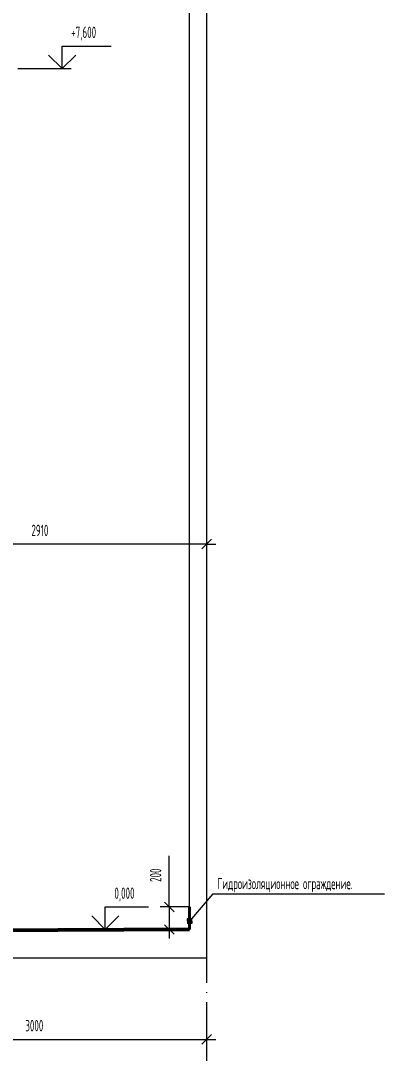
# Model space of a CAD drawing. Header units: millimetres. Extents: x -2281 to 5887, y 0 to 4166.
# Drawn here: x 3798.2 to 3878.5, y 155.8 to 383.8 of the extents above; entities that cross this region are included whole.
import ezdxf

# ---------------------------------------------------------------- set-up
doc = ezdxf.new("R2010")
doc.units = ezdxf.units.MM
for name, pattern in [('K5LT32785', [0]), ('K5LT32848', [19.2, 15, -2, 0.2, -2]), ('K5LT32888', [0]), ('K5LT_THIN', [0])]:
    doc.linetypes.add(name, pattern=pattern)
doc.layers.add('Системный слой', color=7, linetype='Continuous')
doc.styles.add('KDIMTEXTSTYLE', font='GOST_AU.SHX', dxfattribs={"width": 0.96, "oblique": 15, "height": 5})
doc.styles.add('KTEXTSTYLE', font='GOST_AU.SHX', dxfattribs={"width": 0.96, "height": 5})
doc.dimstyles.new('KDIMSTYLE (0.03)', dxfattribs={"dimtxt": 5, "dimasz": 1, "dimexe": 2, "dimexo": 0, "dimgap": 1, "dimtad": 1, "dimlfac": 40, "dimtxsty": 'KDIMTEXTSTYLE', "dimsah": 1, "dimcen": 0, "dimdle": 1, "dimadec": 0, "dimazin": 0, "dimtfac": 0.667, "dimtmove": 0, "dimatfit": 3, "dimfxl": 1, "dimtvp": 1, "dimtolj": 1, "dimtzin": 0, "dimarcsym": 0})

# ---------------------------------------------------------------- blocks, each defined once
blk = doc.blocks.new('D20')
at = {"layer": 'Системный слой', "color": 7, "linetype": 'K5LT_THIN', "lineweight": 13, "transparency": 16777216}
for p, q in [((3765.33, 159.98), (3763.21, 157.85)), ((3838.21, 157.85), (3840.33, 159.98)), ((3839.27, 159.82), (3839.27, 156.91)), ((3764.27, 158.91), (3762.27, 158.91)), ((3764.27, 158.96), (3764.27, 156.91)), ((3764.27, 158.91), (3839.27, 158.91)), ((3839.27, 158.91), (3841.27, 158.91))]:
    blk.add_line(p, q, dxfattribs=at)
at = {"transparency": 16777216}
blk.add_wipeout([(3799.25, 160.16), (3799.25, 163.73), (3804.08, 163.73), (3804.08, 160.16)], dxfattribs=at).dxf.layer = 'Системный слой'
at = {"layer": 'Системный слой', "color": 7, "transparency": 16777216, "insert": (3799.25, 163.18), "char_height": 2.5, "attachment_point": 1, "style": 'KTEXTSTYLE'}
blk.add_mtext('\\H3.5;\\W0.965;\\Q15;\\Q0;\\W0.715;\\H2.50;3000', dxfattribs=at)
blk = doc.blocks.new('KDIMARROW_03')
at = {"layer": 'Системный слой', "color": 0, "linetype": 'K5LT_THIN', "lineweight": 13}
for p, q in [((-1.06, -1.06), (1.06, 1.06)), ((0, 0), (-1, 0)), ((0, 0), (2, 0))]:
    blk.add_line(p, q, dxfattribs=at)
blk = doc.blocks.new('U486')
at = {"layer": 'Системный слой', "color": 7, "linetype": 'K5LT_THIN', "lineweight": 13}
for p, q in [((3816.91, 183.15), (3816.91, 188.15)), ((3816.91, 188.15), (3826.47, 188.15)), ((3813.91, 186.15), (3816.91, 183.15)), ((3816.91, 183.15), (3819.91, 186.15))]:
    blk.add_line(p, q, dxfattribs=at)
at = {"layer": 'Системный слой', "color": 7, "insert": (3818.91, 192.42), "char_height": 2.5, "attachment_point": 1, "style": 'KTEXTSTYLE'}
blk.add_mtext('\\H3.5;\\W0.965;\\Q15;\\Q0;\\W0.715;\\H2.50;0,000', dxfattribs=at)
blk = doc.blocks.new('D24')
at = {"layer": 'Системный слой', "color": 7, "linetype": 'K5LT_THIN', "lineweight": 13, "transparency": 16777216}
for p, q in [((3767.59, 269.29), (3765.47, 267.17)), ((3766.53, 266.23), (3766.53, 270.23)), ((3838.22, 267.17), (3840.34, 269.29)), ((3839.28, 255.61), (3839.28, 270.23)), ((3766.53, 268.23), (3764.53, 268.23)), ((3839.28, 268.23), (3766.53, 268.23)), ((3839.28, 268.23), (3841.28, 268.23))]:
    blk.add_line(p, q, dxfattribs=at)
at = {"transparency": 16777216}
blk.add_wipeout([(3800.59, 269.48), (3800.59, 273.05), (3805.03, 273.05), (3805.03, 269.48)], dxfattribs=at).dxf.layer = 'Системный слой'
at = {"layer": 'Системный слой', "color": 7, "transparency": 16777216, "insert": (3800.59, 272.5), "char_height": 2.5, "attachment_point": 1, "style": 'KTEXTSTYLE'}
blk.add_mtext('\\H3.5;\\W0.965;\\Q15;\\Q0;\\W0.715;\\H2.50;2910', dxfattribs=at)
blk = doc.blocks.new('D26')
at = {"layer": 'Системный слой', "color": 7, "linetype": 'K5LT_THIN', "lineweight": 13, "transparency": 16777216}
for p, q in [((3831.02, 191.66), (3831.02, 199.43)), ((3831.02, 188.15), (3831.02, 191.66)), ((3832.08, 187.09), (3829.96, 189.21)), ((3831.02, 188.15), (3831.02, 190.15)), ((3835.51, 188.15), (3829.02, 188.15)), ((3831.02, 188.15), (3831.02, 183.15)), ((3835.56, 183.15), (3829.02, 183.15)), ((3829.96, 184.21), (3832.08, 182.09)), ((3831.02, 183.15), (3831.02, 181.15))]:
    blk.add_line(p, q, dxfattribs=at)
at = {"transparency": 16777216}
blk.add_wipeout([(3829.77, 193.66), (3826.2, 193.66), (3826.2, 197.28), (3829.77, 197.28)], dxfattribs=at).dxf.layer = 'Системный слой'
at = {"layer": 'Системный слой', "color": 7, "transparency": 16777216, "insert": (3826.76, 193.66), "char_height": 2.5, "attachment_point": 1, "rotation": 90, "style": 'KTEXTSTYLE'}
blk.add_mtext('\\H3.5;\\W0.965;\\Q15;\\Q0;\\W0.715;\\H2.50;200', dxfattribs=at)
blk = doc.blocks.new('U495')
at = {"layer": 'Системный слой', "color": 7, "linetype": 'K5LT_THIN', "lineweight": 13}
for p, q in [((3804.38, 376.17), (3807.38, 373.17)), ((3807.38, 373.17), (3807.38, 378.17)), ((3807.38, 378.17), (3818.19, 378.17)), ((3807.38, 373.17), (3810.38, 376.17)), ((3797.59, 373.17), (3809.38, 373.17))]:
    blk.add_line(p, q, dxfattribs=at)
at = {"layer": 'Системный слой', "color": 7, "insert": (3809.38, 382.44), "char_height": 2.5, "attachment_point": 1, "style": 'KTEXTSTYLE'}
blk.add_mtext('\\H3.5;\\W0.965;\\Q15;\\Q0;\\W0.715;\\H2.50;+7,600', dxfattribs=at)
blk = doc.blocks.new('U509')
at = {"layer": 'Системный слой'}
h = blk.add_hatch(color=7, dxfattribs=at)
h.paths.add_polyline_path([(3836.09, 184.54), (3836, 185.59), (3834.94, 185.51), (3835.03, 184.45)])
h.paths.add_polyline_path([(3835.9, 184.7), (3835.84, 185.4), (3835.13, 185.35), (3835.19, 184.64)])
h.paths.add_polyline_path([(3835.71, 184.86), (3835.68, 185.21), (3835.32, 185.19), (3835.35, 184.83)])
at = {"layer": 'Системный слой', "color": 7, "linetype": 'K5LT_THIN', "lineweight": 13}
for p, q in [((3840.64, 191.05), (3835.52, 185.02)), ((3840.64, 191.05), (3878.49, 191.05)), ((3836, 185.59), (3834.94, 185.51)), ((3834.94, 185.51), (3835.03, 184.45)), ((3835.84, 185.4), (3835.13, 185.35)), ((3835.13, 185.35), (3835.19, 184.64)), ((3835.19, 184.64), (3835.9, 184.7)), ((3835.68, 185.21), (3835.32, 185.19)), ((3835.32, 185.19), (3835.35, 184.83)), ((3835.35, 184.83), (3835.71, 184.86)), ((3835.68, 185.21), (3835.84, 185.4)), ((3835.71, 184.86), (3835.68, 185.21)), ((3835.84, 185.4), (3836, 185.59)), ((3835.9, 184.7), (3835.84, 185.4)), ((3836.09, 184.54), (3836, 185.59)), ((3835.03, 184.45), (3836.09, 184.54))]:
    blk.add_line(p, q, dxfattribs=at)
at = {"layer": 'Системный слой', "color": 7, "insert": (3841.64, 194.55), "char_height": 2.5, "attachment_point": 1, "style": 'KTEXTSTYLE'}
blk.add_mtext('\\H3.5;\\W0.965;\\Q15;\\Q0;\\W0.715;\\H2.50;Гидроизоляционное ограждение.', dxfattribs=at)

msp = doc.modelspace()

# ---------------------------------------------------------------- linework, layer by layer
at = {"layer": 'Системный слой', "color": 7, "linetype": 'K5LT_THIN', "lineweight": 13}
for p, q in [((3839.2837, 186.3515), (3839.2837, 436.89749)), ((3835.51479, 183.14953), (3835.51472, 433.14749)), ((3835.56295, 183.14953), (3803.82213, 183.14953)), ((3464.2648, 176.89861), (3839.1496, 176.89861))]:
    msp.add_line(p, q, dxfattribs=at)
at = {"layer": 'Системный слой', "color": 7, "linetype": 'K5LT32785', "lineweight": 40}
msp.add_line((3835.51479, 183.14953), (3835.51479, 188.14953), dxfattribs=at)
at = {"layer": 'Системный слой', "color": 1, "linetype": 'K5LT32848', "lineweight": 18, "true_color": 0xff0000}
msp.add_line((3839.2648, 186.35157), (3839.2648, 141.70161), dxfattribs=at)
at = {"layer": 'Системный слой', "color": 7, "linetype": 'K5LT32888', "lineweight": 53}
msp.add_line((3835.51479, 183.14953), (3722.73488, 182.6118), dxfattribs=at)

# ---------------------------------------------------------------- block references
at = {"layer": 'Системный слой'}
for name in ['U495', 'U486']:
    msp.add_blockref(name, (0, 0), dxfattribs=at)

# ---------------------------------------------------------------- next in the draw order: dimensions: what is measured, and where the dimension line sits
at = {"layer": 'Системный слой', "color": 7}
for base, p1, p2, picture, middle in [((3839.2787, 268.23211), (3766.52779, 266.23211), (3839.2787, 255.6102), 'D24', (3802.90325, 268.23211)), ((3764.26794, 158.91495), (3839.26794, 159.81522), (3764.26794, 158.9583), 'D20', (3801.76794, 158.91495))]:
    dim = msp.add_linear_dim(base=base, p1=p1, p2=p2, dimstyle='KDIMSTYLE (0.03)', override={"dimexo": 0, "dimpost": '\\H2.5;\\W0.715;\\Q0;<>', "dimblk1": 'KDIMARROW_03', "dimblk2": 'KDIMARROW_03', "dimse1": 0, "dimse2": 0, "dimclrt": 7, "dimtolj": 1}, dxfattribs=at)
    dim.commit()
    dim.dimension.update_dxf_attribs({"geometry": picture, "text_midpoint": middle, "dimtype": 160})
dim = msp.add_linear_dim(base=(3831.02261, 188.14953), p1=(3835.56295, 183.14953), p2=(3835.51479, 188.14953), angle=90, dimstyle='KDIMSTYLE (0.03)', override={"dimexo": 0, "dimpost": '\\H2.5;\\W0.715;\\Q0;<>', "dimblk1": 'KDIMARROW_03', "dimblk2": 'KDIMARROW_03', "dimse1": 0, "dimse2": 0, "dimclrt": 7, "dimtolj": 1}, dxfattribs=at)
dim.commit()
dim.dimension.update_dxf_attribs({"geometry": 'D26', "text_midpoint": (3831.02261, 195.54219), "dimtype": 160})

# ---------------------------------------------------------------- next in the draw order: block references
at = {"layer": 'Системный слой'}
msp.add_blockref('U509', (0, 0), dxfattribs=at)

doc.saveas('drawing.dxf')
